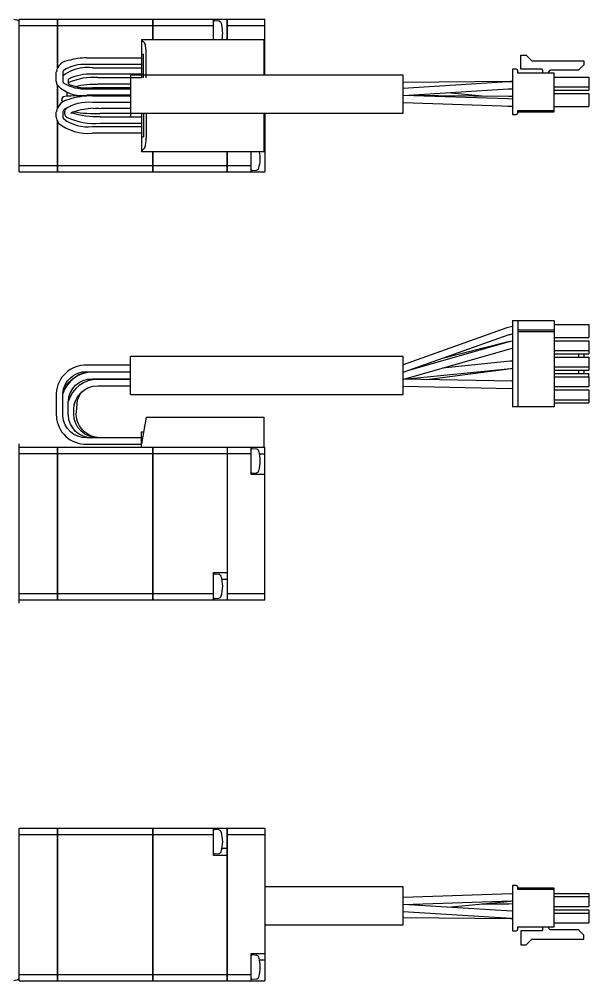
# Model space of a CAD drawing. Extents: x 0 to 519, y -8 to 186.
# Drawn here: x 160.7 to 265.1, y 10 to 186.4 of the extents above; entities that cross this region are included whole.
import ezdxf

# ---------------------------------------------------------------- set-up
doc = ezdxf.new("R2010")
doc.units = 0
doc.header["$LTSCALE"] = 0.5
doc.layers.add('MSM_CONTINUOUS', color=7, linetype='CONTINUOUS')

msp = doc.modelspace()

# ---------------------------------------------------------------- linework, layer by layer
at = {"layer": 'MSM_CONTINUOUS'}
for p, q in [((160.69, 158.38), (160.69, 186.38)), ((160.69, 186.38), (167.68, 186.38)), ((160.69, 185.22), (167.68, 185.22)), ((167.68, 186.38), (167.68, 177.32)), ((167.69, 186.37), (167.68, 186.37)), ((167.69, 185.22), (167.68, 185.22)), ((167.69, 185.22), (167.68, 185.22)), ((167.69, 186.38), (185.18, 186.38)), ((167.69, 177.35), (167.69, 186.38)), ((167.69, 185.22), (185.18, 185.22)), ((167.69, 185.22), (185.18, 185.22)), ((185.18, 186.38), (185.18, 182.68)), ((185.19, 186.37), (185.18, 186.37)), ((185.19, 185.22), (185.18, 185.22)), ((185.19, 185.22), (185.18, 185.22)), ((185.19, 186.38), (198.79, 186.38)), ((185.19, 182.68), (185.19, 186.38)), ((185.19, 185.22), (196.29, 185.22)), ((196.29, 182.68), (196.29, 186.38)), ((197.28, 186.04), (196.51, 186.11)), ((198.79, 182.68), (198.79, 186.38)), ((198.79, 186.37), (198.8, 186.37)), ((198.79, 185.22), (198.8, 185.22)), ((198.8, 186.38), (205.69, 186.38)), ((198.8, 186.38), (198.8, 182.68)), ((198.8, 185.22), (205.69, 185.22)), ((205.69, 176.14), (205.69, 186.38)), ((183.09, 182.68), (205.59, 182.68)), ((183.09, 182.68), (183.09, 175.61)), ((183.69, 181.97), (183.09, 182.57)), ((205.59, 176.14), (205.59, 182.68)), ((183.09, 179.98), (183.48, 179.98)), ((183.48, 175.61), (183.48, 179.98)), ((183.96, 175.61), (183.96, 180.2)), ((173.09, 179.28), (183.09, 179.28)), ((252.64, 177.23), (252.64, 179.76)), ((252.64, 179.76), (253.64, 179.76)), ((253.64, 179.76), (254.66, 178.74)), ((254.66, 178.74), (264.2, 178.74)), ((264.2, 178.74), (264.2, 178.04)), ((167.49, 174.98), (167.49, 176.72)), ((168.69, 176.72), (168.69, 174.98)), ((183.09, 178.08), (173.09, 178.08)), ((174.09, 177.48), (183.09, 177.48)), ((251.81, 177.19), (251.09, 177.19)), ((251.09, 177.19), (251.09, 168.91)), ((252.11, 176.48), (252.11, 176.89)), ((258.74, 176.48), (252.11, 176.48)), ((256.49, 177.23), (252.64, 177.23)), ((256.64, 177.08), (256.64, 176.48)), ((257.79, 176.48), (257.79, 176.76)), ((263.2, 177.04), (258.07, 177.04)), ((258.74, 169.37), (258.74, 176.48)), ((264.2, 178.04), (263.2, 177.04)), ((169.69, 175.32), (169.69, 174.58)), ((183.09, 176.28), (174.09, 176.28)), ((175.09, 175.68), (183.09, 175.68)), ((231.09, 176.14), (181.09, 176.14)), ((181.09, 176.14), (181.09, 168.61)), ((231.09, 169.14), (231.09, 176.14)), ((250.76, 174.93), (231.09, 174.77)), ((250.23, 174.88), (231.09, 173.68)), ((251.09, 174.92), (250.23, 174.88)), ((251.09, 174.93), (250.48, 174.92)), ((251.09, 174.93), (250.76, 174.93)), ((258.74, 175.75), (265.09, 175.75)), ((265.09, 175.75), (265.09, 173.35)), ((167.68, 174.27), (167.68, 170.03)), ((167.69, 170.05), (167.69, 174.26)), ((169.49, 172.74), (169.54, 172.96)), ((172.04, 173.8), (174.09, 173.88)), ((173.09, 173.63), (181.09, 173.63)), ((174.09, 173.88), (181.09, 173.88)), ((181.09, 174.48), (175.09, 174.48)), ((231.11, 172.38), (250.31, 173.58)), ((245.57, 172.27), (239.24, 172.89)), ((250.31, 173.58), (251.09, 173.62)), ((258.74, 173.95), (265.09, 173.95)), ((258.74, 173.35), (265.09, 173.35)), ((168.53, 171.39), (168.49, 171.58)), ((168.65, 171.21), (168.53, 171.39)), ((169.49, 172.7), (169.49, 172.74)), ((169.49, 172.3), (169.49, 172.7)), ((169.49, 172.24), (169.49, 172.3)), ((181.09, 172.43), (173.09, 172.43)), ((174.09, 172.33), (181.09, 172.33)), ((181.09, 171.13), (174.09, 171.13)), ((250.3, 171.75), (231.09, 172.38)), ((250.42, 172.23), (231.11, 172.38)), ((251.09, 171.74), (250.3, 171.75)), ((251.09, 172.23), (250.42, 172.23)), ((258.74, 172.75), (265.09, 172.75)), ((265.09, 172.75), (265.09, 170.35)), ((167.49, 168.42), (167.49, 169.38)), ((168.69, 169.4), (168.69, 168.42)), ((169.01, 169.42), (169.03, 169.46)), ((169.03, 169.46), (169.1, 169.66)), ((175.67, 170.03), (175.63, 170.03)), ((181.09, 170.03), (175.65, 170.03)), ((231.09, 171.08), (250.98, 170.43)), ((250.26, 170.46), (251.09, 170.44)), ((250.98, 170.43), (251.09, 170.43)), ((252.11, 169.21), (252.11, 169.62)), ((252.11, 169.62), (258.74, 169.62)), ((252.11, 169.37), (258.74, 169.37)), ((258.74, 170.35), (265.09, 170.35)), ((167.68, 167.67), (167.68, 158.38)), ((167.69, 158.38), (167.69, 167.65)), ((170.21, 169.21), (170.15, 169.05)), ((181.09, 169.08), (175.55, 169.08)), ((175.57, 168.48), (183.09, 168.48)), ((181.09, 169.14), (231.09, 169.14)), ((183.09, 169.14), (183.09, 162.08)), ((183.48, 169.14), (183.48, 164.78)), ((183.96, 169.14), (183.96, 164.56)), ((205.59, 162.08), (205.59, 169.14)), ((205.69, 169.14), (205.69, 158.38)), ((251.09, 168.91), (251.81, 168.91)), ((174.09, 166.68), (183.09, 166.68)), ((183.09, 167.28), (175.57, 167.28)), ((183.09, 165.48), (174.09, 165.48)), ((183.09, 164.78), (183.48, 164.78)), ((183.09, 162.18), (183.69, 162.78)), ((205.59, 162.08), (183.09, 162.08)), ((185.18, 162.08), (185.18, 158.38)), ((185.19, 158.38), (185.19, 162.08)), ((198.79, 158.38), (198.79, 162.08)), ((198.8, 162.08), (198.8, 158.38)), ((203.19, 158.38), (203.19, 162.08)), ((205.59, 162.13), (205.69, 162.13)), ((160.69, 159.53), (167.68, 159.53)), ((167.69, 159.54), (167.68, 159.54)), ((167.69, 159.53), (167.68, 159.53)), ((167.69, 159.53), (185.18, 159.53)), ((167.69, 159.53), (185.18, 159.53)), ((185.19, 159.54), (185.18, 159.54)), ((185.19, 159.53), (185.18, 159.53)), ((185.19, 159.53), (198.79, 159.53)), ((198.79, 159.54), (198.8, 159.54)), ((198.8, 159.53), (203.19, 159.53)), ((160.69, 158.38), (167.68, 158.38)), ((167.69, 158.39), (167.68, 158.39)), ((167.69, 158.38), (185.18, 158.38)), ((185.19, 158.39), (185.18, 158.39)), ((185.19, 158.38), (198.79, 158.38)), ((198.79, 158.39), (198.8, 158.39)), ((198.8, 158.38), (205.69, 158.38)), ((203.4, 158.65), (204.17, 158.71)), ((251.09, 131.12), (251.09, 115.27)), ((251.09, 131.12), (258.74, 131.12)), ((252.11, 131.12), (252.11, 115.27)), ((258.74, 131.12), (258.74, 115.27)), ((250.06, 129.74), (231.09, 123.01)), ((251.09, 130), (250.06, 129.74)), ((258.74, 129.34), (252.11, 129.34)), ((258.74, 129.04), (252.11, 129.04)), ((258.74, 130.39), (265.09, 130.39)), ((265.09, 130.39), (265.09, 127.99)), ((231.09, 121.63), (250.49, 128.52)), ((250.24, 127.15), (232.03, 121.96)), ((250.33, 127.19), (238.02, 124.09)), ((251.09, 127.32), (250.24, 127.15)), ((251.09, 127.33), (250.33, 127.19)), ((250.49, 128.52), (251.09, 128.68)), ((250.49, 128.51), (251.09, 128.68)), ((258.74, 127.99), (265.09, 127.99)), ((258.74, 127.39), (265.09, 127.39)), ((265.09, 127.39), (265.09, 125.59)), ((231.18, 120.37), (250.6, 125.9)), ((250.6, 125.9), (251.09, 126.01)), ((258.74, 125.59), (265.09, 125.59)), ((265.09, 125.59), (265.09, 124.99)), ((181.09, 117.52), (181.09, 124.52)), ((231.09, 124.52), (181.09, 124.52)), ((231.09, 117.52), (231.09, 124.52)), ((250.68, 123.63), (238.28, 122.39)), ((251.09, 123.66), (250.68, 123.63)), ((258.74, 124.99), (265.09, 124.99)), ((258.74, 124.39), (265.09, 124.39)), ((263.2, 124.99), (263.2, 124.39)), ((264.2, 124.99), (264.2, 124.39)), ((265.09, 124.39), (265.09, 122.59)), ((181.09, 122.92), (173.09, 122.92)), ((173.09, 121.72), (181.09, 121.72)), ((231.21, 120.38), (250.81, 122.34)), ((235.39, 120.28), (250.85, 122.33)), ((250.81, 122.34), (251.09, 122.36)), ((258.74, 122.59), (265.09, 122.59)), ((258.74, 121.99), (265.09, 121.99)), ((263.2, 121.99), (263.2, 121.39)), ((264.2, 121.99), (264.2, 121.39)), ((265.09, 122.59), (265.09, 121.99)), ((173.38, 120.26), (173.35, 120.26)), ((173.35, 120.26), (173.38, 120.26)), ((173.38, 120.26), (174.59, 120.42)), ((174.09, 120.32), (173.38, 120.26)), ((181.09, 121.62), (174.09, 121.62)), ((174.09, 120.42), (181.09, 120.42)), ((181.09, 120.32), (174.09, 120.32)), ((251.01, 119.97), (231.09, 120.37)), ((251.09, 119.97), (250.94, 119.97)), ((251.09, 119.97), (251.01, 119.97)), ((258.74, 121.39), (265.09, 121.39)), ((258.74, 120.79), (265.09, 120.79)), ((265.09, 120.79), (265.09, 121.39)), ((265.09, 120.79), (265.09, 118.99)), ((175.09, 119.12), (181.09, 119.12)), ((231.09, 119.07), (250.98, 118.67)), ((250.98, 118.67), (251.09, 118.67)), ((258.74, 118.99), (265.09, 118.99)), ((258.74, 118.39), (265.09, 118.39)), ((265.09, 118.39), (265.09, 116.59)), ((167.49, 117.71), (167.49, 113.62)), ((168.69, 113.62), (168.69, 117.71)), ((168.7, 117.71), (168.69, 117.68)), ((181.09, 117.52), (231.09, 117.52)), ((258.74, 116.59), (265.09, 116.59)), ((265.09, 116.59), (265.09, 115.99)), ((169.69, 113.78), (169.69, 116.26)), ((170.69, 113.93), (170.69, 114.81)), ((171.17, 114.38), (171.29, 115.77)), ((258.74, 115.27), (251.09, 115.27)), ((258.74, 115.99), (265.09, 115.99)), ((183.96, 113.37), (183.09, 108.47)), ((183.96, 113.37), (205.59, 113.37)), ((205.59, 107.87), (205.59, 113.37)), ((183.09, 109.62), (173.09, 109.62)), ((175.57, 109.62), (175.33, 109.62)), ((183.09, 107.87), (183.09, 110.67)), ((183.09, 110.67), (183.48, 110.67)), ((160.69, 79.25), (160.69, 108.48)), ((160.69, 107.87), (167.68, 107.87)), ((167.68, 79.87), (167.68, 107.87)), ((167.69, 107.86), (167.68, 107.86)), ((167.69, 107.87), (205.69, 107.87)), ((167.69, 107.87), (167.69, 79.87)), ((173.09, 108.42), (183.09, 108.42)), ((185.18, 79.87), (185.18, 107.87)), ((185.19, 107.86), (185.18, 107.86)), ((185.19, 107.87), (185.19, 79.87)), ((198.79, 107.87), (198.79, 79.87)), ((198.79, 107.86), (198.8, 107.86)), ((198.8, 107.87), (198.8, 79.87)), ((203.19, 102.87), (203.19, 107.87)), ((204.17, 107.53), (203.4, 107.6)), ((205.69, 79.87), (205.69, 107.87)), ((160.69, 106.71), (167.68, 106.71)), ((167.69, 106.71), (167.68, 106.71)), ((167.69, 106.71), (185.18, 106.71)), ((185.19, 106.71), (185.18, 106.71)), ((185.19, 106.71), (198.79, 106.71)), ((198.79, 106.71), (198.8, 106.71)), ((198.8, 106.71), (203.19, 106.71)), ((205.69, 106.62), (204.75, 106.62)), ((205.69, 102.87), (203.19, 102.87)), ((203.4, 103.14), (204.17, 103.2)), ((196.29, 84.87), (198.79, 84.87)), ((196.29, 79.87), (196.29, 84.87)), ((197.28, 84.53), (196.51, 84.6)), ((198.79, 83.62), (197.86, 83.62)), ((160.69, 81.02), (167.68, 81.02)), ((160.69, 79.87), (167.68, 79.87)), ((167.69, 81.03), (167.68, 81.03)), ((167.69, 79.88), (167.68, 79.88)), ((167.69, 81.02), (185.18, 81.02)), ((167.69, 79.87), (185.18, 79.87)), ((185.19, 81.03), (185.18, 81.03)), ((185.19, 79.88), (185.18, 79.88)), ((185.19, 81.02), (196.29, 81.02)), ((185.19, 79.87), (198.79, 79.87)), ((196.51, 80.14), (197.28, 80.2)), ((198.79, 81.03), (198.8, 81.03)), ((198.79, 79.88), (198.8, 79.88)), ((198.8, 81.02), (205.69, 81.02)), ((198.8, 79.87), (205.69, 79.87)), ((160.69, 38), (167.68, 38)), ((160.69, 10), (160.69, 38)), ((167.68, 10), (167.68, 38)), ((167.69, 37.99), (167.68, 37.99)), ((167.69, 38), (185.18, 38)), ((167.69, 38), (167.69, 10)), ((185.18, 10), (185.18, 38)), ((185.19, 37.99), (185.18, 37.99)), ((185.19, 38), (198.79, 38)), ((185.19, 38), (185.19, 10)), ((196.29, 33), (196.29, 38)), ((197.28, 37.66), (196.51, 37.73)), ((198.79, 10), (198.79, 38)), ((198.79, 37.99), (198.8, 37.99)), ((198.8, 38), (205.69, 38)), ((198.8, 38), (198.8, 10)), ((205.69, 38), (205.69, 10)), ((160.69, 36.84), (167.68, 36.84)), ((167.69, 36.83), (167.68, 36.83)), ((167.69, 36.84), (185.18, 36.84)), ((185.19, 36.83), (185.18, 36.83)), ((185.19, 36.84), (196.29, 36.84)), ((198.79, 36.83), (198.8, 36.83)), ((198.8, 36.84), (205.69, 36.84)), ((198.79, 34.25), (197.86, 34.25)), ((198.79, 33), (196.29, 33)), ((196.51, 33.27), (197.28, 33.34)), ((231.09, 27.23), (205.69, 27.23)), ((231.09, 20.23), (231.09, 27.23)), ((251.81, 27.47), (251.09, 27.47)), ((251.09, 27.47), (251.09, 19.19)), ((252.11, 26.76), (252.11, 27.17)), ((258.74, 27.01), (252.11, 27.01)), ((258.74, 26.76), (252.11, 26.76)), ((258.74, 19.9), (258.74, 27.01)), ((250.98, 25.94), (231.09, 25.3)), ((251.09, 25.95), (250.98, 25.94)), ((258.74, 26.03), (265.09, 26.03)), ((258.74, 25.43), (265.09, 25.43)), ((265.09, 26.03), (265.09, 23.63)), ((231.09, 24), (251.02, 24.65)), ((250.97, 22.76), (231.11, 24)), ((239.24, 23.49), (250.81, 24.62)), ((245.57, 24.11), (250.42, 24.14)), ((250.42, 24.14), (251.09, 24.15)), ((250.81, 24.62), (251.09, 24.64)), ((251.02, 24.65), (251.09, 24.65)), ((258.74, 23.63), (265.09, 23.63)), ((258.74, 23.03), (265.09, 23.03)), ((265.09, 23.03), (265.09, 20.63)), ((231.09, 22.7), (250.89, 21.46)), ((231.09, 21.6), (250.76, 21.45)), ((251.09, 22.76), (250.31, 22.8)), ((250.76, 21.45), (251.09, 21.45)), ((250.89, 21.46), (251.09, 21.45)), ((251.09, 22.75), (250.97, 22.76)), ((258.74, 22.43), (265.09, 22.43)), ((205.69, 20.23), (231.09, 20.23)), ((252.11, 19.49), (252.11, 19.9)), ((252.11, 19.9), (258.74, 19.9)), ((256.64, 19.9), (256.64, 19.3)), ((257.79, 19.62), (257.79, 19.9)), ((258.74, 20.63), (265.09, 20.63)), ((251.09, 19.19), (251.81, 19.19)), ((256.49, 19.15), (252.64, 19.15)), ((252.64, 19.15), (252.64, 16.62)), ((253.64, 16.62), (254.66, 17.64)), ((254.66, 17.64), (264.2, 17.64)), ((263.2, 19.34), (258.07, 19.34)), ((264.2, 18.34), (263.2, 19.34)), ((264.2, 17.64), (264.2, 18.34)), ((252.64, 16.62), (253.64, 16.62)), ((203.19, 15), (205.69, 15)), ((203.19, 10), (203.19, 15)), ((204.17, 14.66), (203.4, 14.73)), ((205.69, 13.75), (204.75, 13.75)), ((160.69, 11.15), (167.68, 11.15)), ((167.69, 11.16), (167.68, 11.16)), ((167.69, 11.15), (185.18, 11.15)), ((185.19, 11.16), (185.18, 11.16)), ((185.19, 11.15), (198.79, 11.15)), ((198.79, 11.16), (198.8, 11.16)), ((198.8, 11.15), (203.19, 11.15)), ((160.69, 10), (167.68, 10)), ((167.69, 10.01), (167.68, 10.01)), ((167.69, 10), (185.18, 10)), ((185.19, 10.01), (185.18, 10.01)), ((185.19, 10), (198.79, 10)), ((198.79, 10.01), (198.8, 10.01)), ((198.8, 10), (205.69, 10)), ((203.4, 10.27), (204.17, 10.34))]:
    msp.add_line(p, q, dxfattribs=at)
at = {"layer": 'MSM_CONTINUOUS', "extrusion": (0, 0, -1)}
for centre, radius, start, end in [((-159.69, 184.88), 1.5, 90, 131.8103), ((-174.66, 158.68), 15.8, 76.5872, 91.5576), ((-173.62, 185.82), 13.5, 267.9949, 275.1375), ((-174.89, 144.75), 25.29, 88.5191, 91.6777), ((-174.8, 182.24), 13.78, 266.7908, 289.3093), ((-172.91, 117.5), 4.22, 2.931, 92.4936), ((-173.99, 116.27), 5.45, 23.9954, 88.8909), ((-173.98, 116.13), 4.29, 1.6879, 91.5108), ((-175.05, 114.76), 4.36, 0.6063, 90.5686), ((-175.64, 115.38), 4.37, 5.0458, 37.0419), ((-172.9, 113.83), 4.22, 267.4296, 357.1458), ((-173.98, 113.9), 4.29, 268.4433, 358.358), ((-175.05, 113.97), 4.36, 269.4143, 359.4108), ((-175.54, 114.01), 4.39, 269.8692, 4.9179), ((-258.07, 19.62), 0.28, 270, 0), ((-256.49, 19.3), 0.15, 180, 270), ((-159.69, 11.5), 1.5, 228.1897, 270)]:
    msp.add_arc(centre, radius, start, end, dxfattribs=at)
at = {"layer": 'MSM_CONTINUOUS'}
for centre, radius, start, end in [((196.49, 185.91), 0.2, 85, 180), ((197.23, 185.54), 0.5, 17.6292, 85), ((191.99, 183.88), 6, 348.463, 17.6292), ((179.32, 180.42), 4.64, 357.287, 19.5454), ((170.05, 176.25), 2.6, 94.529, 169.4489), ((172.98, 167.88), 11.39, 89.4263, 105.9737), ((173.15, 170.28), 7.25, 96.3701, 128.0137), ((169.2, 176.62), 0.517, 135.2404, 168.1418), ((172.58, 171.24), 6.86, 85.7338, 123.1423), ((173.22, 169.07), 8.45, 84.0847, 95.9153), ((251.81, 176.89), 0.3, 0, 90), ((256.49, 177.08), 0.15, 0, 90), ((258.07, 176.76), 0.28, 90, 180), ((168.94, 174.99), 1.45, 180.4058, 210.4027), ((169.16, 175.05), 0.476, 188.6138, 236.2676), ((172.61, 180.74), 7.13, 238.56, 273.8379), ((170.61, 174.48), 1.25, 129.0936, 137.7837), ((169.92, 174.53), 0.266, 124.411, 149.3913), ((174.25, 164.74), 10.96, 85.615, 114.1334), ((173.57, 167.57), 8.72, 86.5414, 115.3793), ((172.24, 178.8), 6.43, 224.963, 277.5807), ((170.23, 175), 0.679, 217.4987, 239.8257), ((174.8, 187.68), 14.15, 249.6946, 263.3429), ((170.21, 168.94), 2.75, 98.9432, 170.7276), ((169.11, 171.6), 0.622, 95.0583, 181.8855), ((173.51, 162.5), 8.65, 86.1439, 121.4476), ((172.81, 102.35), 69.98, 89.4917, 93.0744), ((173.9, 159.39), 12.93, 89.1445, 108.5736), ((169.55, 169.18), 0.889, 128.882, 166.1339), ((169.96, 169.16), 0.978, 165.1348, 231.2961), ((170.22, 169.21), 1.21, 130.2216, 158.1544), ((170.74, 168.54), 0.846, 93.0873, 128.5311), ((174.81, 195.94), 26.87, 261.1484, 271.5762), ((174.91, 156.28), 13.77, 92.8028, 107.8241), ((174.91, 156.28), 13.77, 87.0004, 87.0016), ((169.21, 168.46), 1.72, 181.1046, 220.9976), ((169.31, 168.5), 0.622, 186.9392, 221.0969), ((173.34, 174.36), 7.72, 234.3313, 275.5619), ((174.65, 179.98), 12.73, 245.3814, 274.1546), ((251.81, 169.21), 0.3, 270, 0), ((173.33, 174.18), 8.74, 231.6765, 274.9803), ((179.45, 164.32), 4.51, 340.1241, 3.0435), ((198.88, 160.88), 6, 342.3708, 11.537), ((203.38, 158.85), 0.2, 198.1949, 275), ((204.12, 159.21), 0.5, 275, 342.3708), ((172.89, 117.51), 5.41, 87.9067, 177.8727), ((174.02, 116.05), 5.57, 89.2277, 162.6191), ((175.06, 114.73), 5.59, 89.7079, 164.0346), ((172.9, 113.83), 5.41, 182.1863, 272.0343), ((203.38, 107.4), 0.2, 85, 161.8051), ((204.12, 107.03), 0.5, 17.6292, 85), ((198.88, 105.37), 6, 342.3708, 17.6292), ((203.38, 103.34), 0.2, 198.1949, 275), ((204.12, 103.7), 0.5, 275, 342.3708), ((196.49, 84.4), 0.2, 85, 180), ((197.23, 84.03), 0.5, 17.6292, 85), ((191.99, 82.37), 6, 342.3708, 17.6292), ((196.49, 80.34), 0.2, 180, 275), ((197.23, 80.7), 0.5, 275, 342.3708), ((196.49, 37.53), 0.2, 85, 180), ((197.23, 37.17), 0.5, 17.6292, 85), ((191.99, 35.5), 6, 342.3708, 17.6292), ((197.23, 33.83), 0.5, 275, 342.3708), ((196.49, 33.47), 0.2, 180, 275), ((251.81, 27.17), 0.3, 360, 90), ((251.81, 19.49), 0.3, 270, 360), ((203.38, 14.53), 0.2, 85, 161.8051), ((204.12, 14.17), 0.5, 17.6292, 85), ((198.88, 12.5), 6, 342.3708, 17.6292), ((204.12, 10.83), 0.5, 275, 342.3708), ((203.38, 10.47), 0.2, 198.1949, 275)]:
    msp.add_arc(centre, radius, start, end, dxfattribs=at)

doc.saveas('drawing.dxf')
